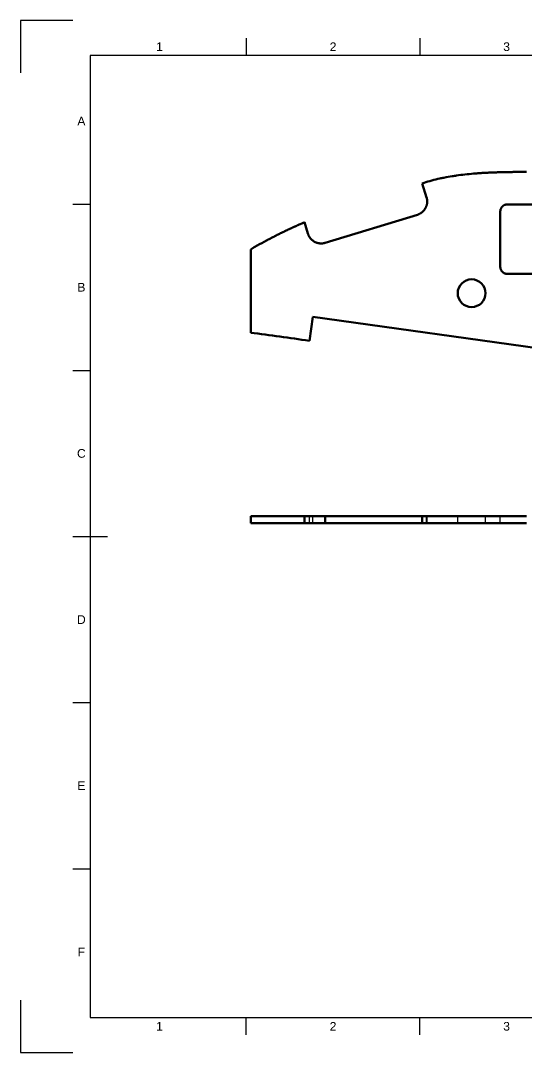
# Model space of a CAD drawing. Header units: millimetres. Extents: x 0 to 420, y 0 to 297.
# Drawn here: x 0 to 145.7, y 0 to 297 of the extents above; entities that cross this region are included whole.
import ezdxf
from ezdxf.enums import TextEntityAlignment as Align

# ---------------------------------------------------------------- set-up
doc = ezdxf.new("R2010")
doc.units = ezdxf.units.MM
doc.header["$LTSCALE"] = 0.75
doc.linetypes.add('HIDDEN2', pattern=[4.7625, 3.175, -1.5875])
for name, color, linetype, lineweight in [('Border', 7, 'Continuous', 25), ('Sichtbar', 7, 'Continuous', 50), ('Verdeckt', 7, 'HIDDEN2', 25)]:
    doc.layers.add(name, color=color, linetype=linetype, lineweight=lineweight)
doc.styles.add('FusionTitle', font='arial.ttf')

# ---------------------------------------------------------------- blocks, each defined once
blk = doc.blocks.new('ISO_A3_SHEET')
at = {"layer": 'Border'}
for p, q in [((65, 292), (65, 287)), ((115, 292), (115, 287)), ((410, 287), (20, 287)), ((20, 287), (20, 10)), ((15, 244.16666), (20, 244.16666)), ((15, 196.33333), (20, 196.33333)), ((15, 148.5), (25, 148.5)), ((15, 100.66667), (20, 100.66667)), ((15, 52.83334), (20, 52.83334)), ((20, 10), (410, 10)), ((65, 5), (65, 10)), ((115, 5), (115, 10))]:
    blk.add_line(p, q, dxfattribs=at)
at = {"layer": 'Defpoints'}
for p, q in [((15, 297), (0, 297)), ((0, 297), (0, 282)), ((0, 15), (0, 0)), ((0, 0), (15, 0))]:
    blk.add_line(p, q, dxfattribs=at)
at = {"layer": 'Border', "style": 'FusionTitle'}
for s, p in [('1', (40, 289.5)), ('2', (90, 289.5)), ('3', (140, 289.5)), ('A', (17.5, 268.08333)), ('B', (17.5, 220.25)), ('C', (17.5, 172.41667)), ('D', (17.5, 124.58334)), ('E', (17.5, 76.75001)), ('F', (17.5, 28.91668)), ('1', (40, 7.5)), ('2', (90, 7.5)), ('3', (140, 7.5))]:
    blk.add_text(s, height=2.5, dxfattribs=at).set_placement(p, align=Align.MIDDLE)

msp = doc.modelspace()

# ---------------------------------------------------------------- linework, layer by layer
at = {"layer": 'Sichtbar', "extrusion": (-1e-16, -1, 0)}
for p, q in [((116.22, 250.32, 1), (115.72, 250.16, 1)), ((115.72, 250.16, 1), (116.95, 246.13, 1)), ((114.29, 241.14, 1), (87.75, 233.04, 1)), ((82.76, 235.69, 1), (81.77, 238.94, 1)), ((66.29, 231.16, 1), (66.29, 207.16, 1)), ((83.18, 204.84, 1), (84.21, 211.78, 1)), ((84.21, 211.78, 1), (160.29, 201.12, 1))]:
    msp.add_line(p, q, dxfattribs=at)
at = {"layer": 'Sichtbar', "extrusion": (0, -2.967e-13, -1)}
for p, q in [((66.29, 152.38, 9.48), (66.29, 154.38, 9.48)), ((66.29, 154.38, -14.52), (66.29, 154.38, 9.48)), ((66.29, 152.38, -14.52), (66.29, 154.38, -14.52)), ((66.29, 152.38, 9.48), (66.29, 152.38, -14.52)), ((81.77, 154.38, 17.26), (82.76, 154.38, 14.02)), ((81.77, 152.38, 17.26), (81.77, 154.38, 17.26)), ((82.76, 152.38, 14.02), (81.77, 152.38, 17.26)), ((87.75, 154.38, 11.36), (114.29, 154.38, 19.46)), ((87.75, 152.38, 11.36), (87.75, 154.38, 11.36)), ((114.29, 152.38, 19.46), (87.75, 152.38, 11.36)), ((115.72, 154.38, 28.49), (116.22, 154.38, 28.64)), ((115.72, 152.38, 28.49), (115.72, 154.38, 28.49)), ((116.22, 152.38, 28.64), (115.72, 152.38, 28.49))]:
    msp.add_line(p, q, dxfattribs=at)
at = {"layer": 'Sichtbar', "extrusion": (0, 1e-16, -1)}
msp.add_circle((-129.91, 218.54, -1), 4, dxfattribs=at)
at = {"layer": 'Sichtbar'}
for points, knots in [([(145.7, 253.45, 1), (145.7, 253.45, 1), (145.7, 253.45, 1), (145.69, 253.45, 1), (145.69, 253.45, 1), (145.69, 253.45, 1), (145.68, 253.45, 1), (145.67, 253.45, 1), (145.67, 253.45, 1), (145.65, 253.45, 1), (145.64, 253.45, 1), (145.62, 253.45, 1), (145.6, 253.45, 1), (145.57, 253.45, 1), (145.54, 253.45, 1), (145.5, 253.45, 1), (145.44, 253.45, 1), (145.38, 253.45, 1), (145.3, 253.45, 1), (145.22, 253.45, 1), (145.14, 253.45, 1), (145.03, 253.45, 1), (144.9, 253.45, 1), (144.74, 253.45, 1), (144.58, 253.45, 1), (144.37, 253.45, 1), (144.11, 253.45, 1), (143.79, 253.44, 1), (143.47, 253.44, 1), (143.15, 253.44, 1), (142.83, 253.44, 1), (142.41, 253.44, 1), (141.87, 253.43, 1), (141.24, 253.42, 1), (140.6, 253.42, 1), (139.96, 253.41, 1), (139.11, 253.39, 1), (138.05, 253.36, 1), (136.78, 253.32, 1), (135.51, 253.28, 1), (134.24, 253.22, 1), (132.98, 253.14, 1), (131.73, 253.06, 1), (130.06, 252.93, 1), (128, 252.73, 1), (125.96, 252.47, 1), (123.94, 252.16, 1), (122.35, 251.88, 1), (120.4, 251.47, 1), (118.47, 251, 1), (116.96, 250.56, 1), (116.22, 250.32, 1)], [0, 0, 0, 0, 0.000247, 0.000496, 0.000992, 0.001985, 0.002979, 0.003972, 0.005958, 0.007945, 0.011918, 0.015891, 0.019864, 0.023837, 0.031784, 0.039732, 0.04768, 0.063578, 0.079477, 0.095379, 0.111282, 0.127187, 0.159002, 0.190824, 0.222652, 0.254486, 0.318172, 0.381879, 0.445604, 0.509345, 0.573099, 0.636866, 0.764423, 0.891997, 1.019571, 1.147126, 1.274645, 1.5295, 1.783998, 2.038004, 2.29139, 2.54403, 2.795808, 3.046612, 3.544887, 4.038143, 4.282719, 4.76747, 5.007605, 5.483302, 5.953078, 5.953078, 5.953078, 5.953078]), ([(116.95, 246.13, 1), (116.95, 246.13, 1), (116.95, 246.13, 1), (116.95, 246.13, 1), (116.95, 246.13, 1), (116.95, 246.13, 1), (116.95, 246.13, 1), (116.95, 246.13, 1), (116.95, 246.13, 1), (116.95, 246.13, 1), (116.95, 246.13, 1), (116.95, 246.13, 1), (116.95, 246.13, 1), (116.95, 246.13, 1), (116.95, 246.13, 1), (116.95, 246.12, 1), (116.95, 246.12, 1), (116.95, 246.12, 1), (116.95, 246.11, 1), (116.95, 246.11, 1), (116.96, 246.11, 1), (116.96, 246.1, 1), (116.96, 246.09, 1), (116.96, 246.08, 1), (116.96, 246.08, 1), (116.97, 246.07, 1), (116.97, 246.05, 1), (116.98, 246.04, 1), (116.98, 246.02, 1), (116.99, 246, 1), (116.99, 245.99, 1), (117, 245.96, 1), (117, 245.94, 1), (117.01, 245.9, 1), (117.02, 245.87, 1), (117.03, 245.84, 1), (117.04, 245.79, 1), (117.05, 245.74, 1), (117.06, 245.67, 1), (117.07, 245.61, 1), (117.08, 245.54, 1), (117.09, 245.47, 1), (117.1, 245.41, 1), (117.11, 245.32, 1), (117.12, 245.21, 1), (117.12, 245.08, 1), (117.12, 244.95, 1), (117.12, 244.82, 1), (117.11, 244.69, 1), (117.1, 244.51, 1), (117.07, 244.3, 1), (117.02, 244.05, 1), (116.95, 243.8, 1), (116.86, 243.55, 1), (116.77, 243.32, 1), (116.65, 243.09, 1), (116.52, 242.86, 1), (116.38, 242.65, 1), (116.23, 242.45, 1), (116.06, 242.25, 1), (115.88, 242.07, 1), (115.69, 241.89, 1), (115.48, 241.73, 1), (115.26, 241.58, 1), (115.04, 241.45, 1), (114.8, 241.33, 1), (114.55, 241.23, 1), (114.38, 241.17, 1), (114.29, 241.14, 1)], [0, 0, 0, 0, 0.000013, 0.000027, 0.000054, 0.000107, 0.000161, 0.000215, 0.000322, 0.00043, 0.000645, 0.00086, 0.001075, 0.00129, 0.00172, 0.00215, 0.00258, 0.003439, 0.004298, 0.005157, 0.006016, 0.006875, 0.008592, 0.010308, 0.012023, 0.013737, 0.017164, 0.020587, 0.024007, 0.027424, 0.030838, 0.034249, 0.041063, 0.047864, 0.054654, 0.061433, 0.068201, 0.081705, 0.095168, 0.108592, 0.121978, 0.135329, 0.148645, 0.161928, 0.188402, 0.214762, 0.24102, 0.267186, 0.293269, 0.319277, 0.371097, 0.422711, 0.47417, 0.525518, 0.576795, 0.628038, 0.67928, 0.730557, 0.781905, 0.833364, 0.884979, 0.936799, 0.988884, 1.041301, 1.09413, 1.147459, 1.20139, 1.256037, 1.256037, 1.256037, 1.256037]), ([(138.19, 226.1, 1), (138.19, 226.1, 1), (138.19, 226.1, 1), (138.19, 226.1, 1), (138.19, 226.1, 1), (138.19, 226.1, 1), (138.19, 226.1, 1), (138.19, 226.1, 1), (138.19, 226.11, 1), (138.19, 226.12, 1), (138.19, 226.12, 1), (138.19, 226.13, 1), (138.19, 226.14, 1), (138.19, 226.16, 1), (138.19, 226.17, 1), (138.19, 226.2, 1), (138.19, 226.24, 1), (138.19, 226.28, 1), (138.19, 226.33, 1), (138.19, 226.38, 1), (138.19, 226.43, 1), (138.19, 226.52, 1), (138.19, 226.64, 1), (138.19, 226.79, 1), (138.19, 226.96, 1), (138.19, 227.15, 1), (138.19, 227.36, 1), (138.19, 227.58, 1), (138.19, 227.81, 1), (138.19, 228.16, 1), (138.19, 228.61, 1), (138.19, 229.2, 1), (138.19, 229.82, 1), (138.19, 230.48, 1), (138.19, 231.17, 1), (138.19, 231.88, 1), (138.19, 232.61, 1), (138.19, 233.35, 1), (138.19, 234.34, 1), (138.19, 235.57, 1), (138.19, 236.78, 1), (138.19, 237.72, 1), (138.19, 238.37, 1), (138.19, 239, 1), (138.19, 239.58, 1), (138.19, 240.12, 1), (138.19, 240.6, 1), (138.19, 241.03, 1), (138.19, 241.34, 1), (138.19, 241.56, 1), (138.19, 241.7, 1), (138.19, 241.81, 1), (138.19, 241.91, 1), (138.19, 241.99, 1), (138.19, 242.04, 1), (138.19, 242.08, 1), (138.19, 242.1, 1), (138.19, 242.12, 1), (138.19, 242.16, 1), (138.19, 242.2, 1), (138.2, 242.25, 1), (138.2, 242.3, 1), (138.21, 242.35, 1), (138.22, 242.42, 1), (138.23, 242.5, 1), (138.25, 242.6, 1), (138.28, 242.69, 1), (138.31, 242.78, 1), (138.36, 242.9, 1), (138.43, 243.05, 1), (138.53, 243.22, 1), (138.65, 243.37, 1), (138.77, 243.51, 1), (138.92, 243.64, 1), (139.07, 243.76, 1), (139.24, 243.86, 1), (139.38, 243.93, 1), (139.5, 243.98, 1), (139.6, 244.01, 1), (139.69, 244.03, 1), (139.79, 244.06, 1), (139.87, 244.07, 1), (139.94, 244.08, 1), (139.99, 244.09, 1), (140.04, 244.09, 1), (140.08, 244.09, 1), (140.11, 244.1, 1), (140.14, 244.1, 1), (140.16, 244.1, 1), (140.18, 244.1, 1), (140.19, 244.1, 1), (140.21, 244.1, 1), (140.23, 244.1, 1), (140.27, 244.1, 1), (140.3, 244.1, 1), (140.35, 244.1, 1), (140.42, 244.1, 1), (140.52, 244.1, 1), (140.64, 244.1, 1), (140.79, 244.1, 1), (140.94, 244.1, 1), (141.14, 244.1, 1), (141.39, 244.1, 1), (141.69, 244.1, 1), (142.09, 244.1, 1), (142.6, 244.1, 1), (143.2, 244.1, 1), (143.8, 244.1, 1), (144.41, 244.1, 1), (145.21, 244.1, 1), (146.22, 244.1, 1), (147.43, 244.1, 1), (148.64, 244.1, 1), (149.86, 244.1, 1), (151.07, 244.1, 1), (152.69, 244.1, 1), (154.72, 244.1, 1), (157.17, 244.1, 1), (159.61, 244.09, 1), (162.07, 244.09, 1), (164.52, 244.09, 1), (166.98, 244.09, 1), (170.27, 244.09, 1), (174.4, 244.09, 1), (179.35, 244.09, 1), (184.33, 244.09, 1), (189.31, 244.09, 1), (194.3, 244.09, 1), (199.3, 244.09, 1), (204.31, 244.09, 1), (210.99, 244.09, 1), (219.35, 244.09, 1), (227.71, 244.09, 1), (234.4, 244.09, 1), (239.41, 244.09, 1), (244.41, 244.09, 1), (249.4, 244.09, 1), (254.38, 244.08, 1), (259.35, 244.08, 1), (264.31, 244.08, 1), (268.43, 244.08, 1), (271.72, 244.08, 1), (274.18, 244.08, 1), (276.64, 244.08, 1), (279.09, 244.08, 1), (281.54, 244.08, 1), (283.98, 244.08, 1), (286.01, 244.08, 1), (287.64, 244.08, 1), (288.85, 244.08, 1), (290.07, 244.08, 1), (291.28, 244.08, 1), (292.49, 244.08, 1), (293.5, 244.08, 1), (294.3, 244.08, 1), (294.9, 244.08, 1), (295.51, 244.08, 1), (296.11, 244.08, 1), (296.61, 244.08, 1), (297.01, 244.08, 1), (297.31, 244.08, 1), (297.57, 244.08, 1), (297.77, 244.08, 1), (297.92, 244.08, 1), (298.07, 244.08, 1), (298.19, 244.08, 1), (298.29, 244.08, 1), (298.35, 244.08, 1), (298.4, 244.08, 1), (298.44, 244.08, 1), (298.47, 244.08, 1), (298.5, 244.08, 1), (298.52, 244.08, 1), (298.53, 244.08, 1), (298.55, 244.08, 1), (298.57, 244.08, 1), (298.59, 244.08, 1), (298.63, 244.08, 1), (298.67, 244.07, 1), (298.72, 244.07, 1), (298.77, 244.06, 1), (298.84, 244.05, 1), (298.92, 244.04, 1), (299.02, 244.02, 1), (299.11, 243.99, 1), (299.2, 243.96, 1), (299.32, 243.91, 1), (299.47, 243.84, 1), (299.64, 243.74, 1), (299.79, 243.62, 1), (299.93, 243.49, 1), (300.06, 243.35, 1), (300.18, 243.2, 1), (300.28, 243.03, 1), (300.35, 242.89, 1), (300.4, 242.77, 1), (300.43, 242.67, 1), (300.45, 242.58, 1), (300.48, 242.48, 1), (300.49, 242.4, 1), (300.5, 242.33, 1), (300.51, 242.28, 1), (300.51, 242.23, 1), (300.51, 242.19, 1), (300.52, 242.16, 1), (300.52, 242.13, 1), (300.52, 242.11, 1), (300.52, 242.09, 1), (300.52, 242.08, 1), (300.52, 242.06, 1), (300.52, 242.04, 1), (300.52, 242, 1), (300.52, 241.94, 1), (300.52, 241.87, 1), (300.52, 241.78, 1), (300.52, 241.67, 1), (300.52, 241.54, 1), (300.52, 241.41, 1), (300.52, 241.24, 1), (300.52, 241.02, 1), (300.52, 240.77, 1), (300.52, 240.53, 1), (300.52, 240.29, 1), (300.52, 239.98, 1), (300.52, 239.61, 1), (300.52, 239.17, 1), (300.52, 238.75, 1), (300.52, 238.34, 1), (300.52, 237.95, 1), (300.52, 237.44, 1), (300.52, 236.83, 1), (300.52, 236.12, 1), (300.52, 235.42, 1), (300.52, 234.71, 1), (300.52, 234, 1), (300.52, 233.39, 1), (300.52, 232.88, 1), (300.52, 232.49, 1), (300.52, 232.08, 1), (300.52, 231.66, 1), (300.52, 231.23, 1), (300.52, 230.85, 1), (300.52, 230.54, 1), (300.52, 230.3, 1), (300.52, 230.06, 1), (300.52, 229.81, 1), (300.52, 229.6, 1), (300.52, 229.42, 1), (300.52, 229.29, 1), (300.52, 229.16, 1), (300.52, 229.05, 1), (300.52, 228.96, 1), (300.52, 228.89, 1), (300.52, 228.83, 1), (300.52, 228.79, 1), (300.52, 228.77, 1), (300.52, 228.75, 1), (300.52, 228.74, 1), (300.52, 228.72, 1), (300.51, 228.7, 1), (300.51, 228.68, 1), (300.51, 228.64, 1), (300.51, 228.6, 1), (300.51, 228.55, 1), (300.5, 228.5, 1), (300.49, 228.43, 1), (300.48, 228.35, 1), (300.45, 228.25, 1), (300.43, 228.16, 1), (300.39, 228.07, 1), (300.35, 227.95, 1), (300.28, 227.8, 1), (300.18, 227.63, 1), (300.06, 227.48, 1), (299.93, 227.34, 1), (299.79, 227.21, 1), (299.63, 227.09, 1), (299.5, 227.01, 1), (299.38, 226.95, 1), (299.26, 226.9, 1), (299.11, 226.84, 1), (298.95, 226.8, 1), (298.82, 226.78, 1), (298.69, 226.76, 1), (298.58, 226.75, 1), (298.52, 226.75, 1)], [0, 0, 0, 0, 0.000037, 0.000146, 0.000328, 0.000583, 0.00091, 0.001308, 0.002319, 0.003614, 0.005191, 0.007047, 0.00918, 0.011587, 0.014267, 0.020434, 0.027664, 0.035937, 0.045236, 0.055541, 0.066836, 0.079101, 0.106469, 0.137499, 0.172045, 0.20996, 0.251097, 0.295311, 0.342454, 0.392381, 0.499998, 0.61699, 0.742184, 0.874411, 1.012496, 1.155269, 1.301558, 1.45019, 1.599994, 1.898431, 2.187493, 2.325578, 2.457804, 2.582999, 2.699991, 2.807608, 2.904678, 2.99003, 3.06249, 3.093521, 3.120889, 3.144448, 3.164053, 3.179555, 3.19081, 3.197671, 3.19999, 3.205146, 3.210288, 3.22053, 3.230719, 3.240859, 3.250952, 3.261002, 3.28098, 3.300817, 3.320532, 3.340141, 3.359662, 3.398477, 3.437088, 3.475572, 3.513996, 3.55242, 3.590904, 3.629515, 3.668331, 3.687851, 3.707461, 3.727176, 3.747013, 3.766991, 3.777041, 3.787134, 3.797274, 3.807463, 3.812578, 3.817706, 3.822847, 3.825424, 3.828004, 3.831754, 3.83551, 3.843021, 3.850533, 3.858046, 3.873071, 3.888098, 3.918155, 3.948217, 3.978284, 4.008357, 4.068517, 4.128697, 4.188898, 4.309359, 4.429901, 4.550521, 4.67122, 4.791997, 5.033782, 5.275871, 5.518259, 5.76094, 6.00391, 6.247163, 6.734498, 7.222904, 7.71234, 8.202765, 8.694138, 9.186418, 9.679562, 10.668282, 11.659969, 12.654293, 13.650924, 14.649533, 15.64979, 16.651366, 17.65393, 19.660708, 21.667486, 22.670051, 23.671628, 24.671886, 25.670496, 26.667128, 27.661454, 28.653142, 29.641864, 30.13501, 30.62729, 31.118664, 31.609091, 32.098528, 32.586936, 33.074272, 33.317526, 33.560496, 33.803178, 34.045567, 34.287656, 34.529442, 34.65022, 34.770919, 34.89154, 35.012082, 35.132544, 35.192744, 35.252925, 35.313085, 35.343158, 35.373225, 35.403288, 35.433345, 35.448372, 35.463397, 35.470909, 35.478421, 35.485933, 35.489688, 35.493444, 35.496024, 35.4986, 35.503742, 35.508869, 35.513983, 35.524172, 35.534311, 35.544404, 35.554454, 35.574431, 35.594268, 35.613981, 35.63359, 35.65311, 35.691924, 35.730534, 35.769016, 35.807439, 35.845861, 35.884344, 35.922953, 35.961768, 35.981287, 36.000896, 36.02061, 36.040446, 36.060424, 36.070473, 36.080566, 36.090705, 36.100894, 36.106008, 36.111136, 36.116278, 36.118854, 36.121434, 36.12489, 36.128341, 36.135229, 36.148946, 36.162583, 36.176142, 36.203028, 36.229607, 36.255885, 36.281868, 36.332965, 36.382938, 36.431827, 36.479674, 36.526516, 36.617352, 36.704657, 36.78875, 36.869955, 36.94859, 37.024978, 37.172296, 37.314477, 37.45409, 37.593702, 37.735884, 37.883202, 37.959591, 38.038227, 38.119431, 38.203525, 38.29083, 38.381667, 38.42851, 38.476357, 38.525246, 38.57522, 38.626317, 38.6523, 38.678579, 38.705158, 38.732044, 38.745603, 38.759241, 38.772957, 38.779845, 38.783297, 38.786753, 38.789334, 38.79191, 38.797052, 38.802179, 38.807293, 38.817482, 38.827621, 38.837714, 38.847763, 38.867741, 38.887577, 38.907291, 38.9269, 38.94642, 38.985235, 39.023845, 39.062328, 39.100751, 39.139174, 39.177658, 39.216268, 39.23565, 39.255095, 39.294212, 39.33375, 39.353728, 39.373868, 39.414719, 39.414719, 39.414719, 39.414719]), ([(81.77, 238.94, 1), (81.76, 238.94, 1), (81.76, 238.94, 1), (81.76, 238.94, 1), (81.76, 238.93, 1), (81.76, 238.93, 1), (81.75, 238.93, 1), (81.74, 238.93, 1), (81.74, 238.92, 1), (81.72, 238.92, 1), (81.71, 238.91, 1), (81.69, 238.9, 1), (81.67, 238.9, 1), (81.64, 238.88, 1), (81.61, 238.87, 1), (81.57, 238.85, 1), (81.53, 238.84, 1), (81.49, 238.82, 1), (81.44, 238.8, 1), (81.38, 238.77, 1), (81.3, 238.74, 1), (81.22, 238.71, 1), (81.12, 238.66, 1), (80.99, 238.61, 1), (80.84, 238.54, 1), (80.68, 238.47, 1), (80.53, 238.4, 1), (80.37, 238.34, 1), (80.16, 238.25, 1), (79.9, 238.13, 1), (79.59, 237.99, 1), (79.28, 237.86, 1), (78.97, 237.71, 1), (78.55, 237.53, 1), (78.03, 237.29, 1), (77.4, 237, 1), (76.77, 236.7, 1), (76.14, 236.4, 1), (75.5, 236.09, 1), (74.87, 235.78, 1), (74.01, 235.35, 1), (72.93, 234.81, 1), (71.63, 234.13, 1), (70.32, 233.43, 1), (68.99, 232.7, 1), (67.65, 231.94, 1), (66.75, 231.42, 1), (66.29, 231.16, 1)], [0, 0, 0, 0, 0.000262, 0.000525, 0.00105, 0.0021, 0.003151, 0.004201, 0.006302, 0.008404, 0.012606, 0.016809, 0.021013, 0.025217, 0.033627, 0.042038, 0.050452, 0.058867, 0.067284, 0.084124, 0.100972, 0.117828, 0.134692, 0.168444, 0.202228, 0.236046, 0.269899, 0.303786, 0.337709, 0.405664, 0.473769, 0.542032, 0.610456, 0.679047, 0.816755, 0.9552, 1.094427, 1.234481, 1.375409, 1.517254, 1.660063, 1.948753, 2.241846, 2.53971, 2.842712, 3.151221, 3.465607, 3.465607, 3.465607, 3.465607]), ([(87.75, 233.04, 1), (87.75, 233.04, 1), (87.75, 233.04, 1), (87.75, 233.04, 1), (87.75, 233.04, 1), (87.75, 233.04, 1), (87.75, 233.04, 1), (87.75, 233.04, 1), (87.75, 233.04, 1), (87.75, 233.04, 1), (87.75, 233.04, 1), (87.74, 233.04, 1), (87.74, 233.04, 1), (87.74, 233.03, 1), (87.74, 233.03, 1), (87.74, 233.03, 1), (87.74, 233.03, 1), (87.73, 233.03, 1), (87.73, 233.03, 1), (87.72, 233.03, 1), (87.72, 233.03, 1), (87.71, 233.03, 1), (87.71, 233.02, 1), (87.7, 233.02, 1), (87.69, 233.02, 1), (87.68, 233.02, 1), (87.67, 233.01, 1), (87.65, 233.01, 1), (87.63, 233, 1), (87.62, 233, 1), (87.6, 232.99, 1), (87.58, 232.99, 1), (87.55, 232.98, 1), (87.52, 232.97, 1), (87.49, 232.97, 1), (87.45, 232.96, 1), (87.41, 232.95, 1), (87.35, 232.94, 1), (87.29, 232.92, 1), (87.22, 232.91, 1), (87.15, 232.9, 1), (87.09, 232.89, 1), (87.02, 232.89, 1), (86.93, 232.88, 1), (86.82, 232.87, 1), (86.69, 232.86, 1), (86.56, 232.86, 1), (86.43, 232.86, 1), (86.3, 232.87, 1), (86.13, 232.89, 1), (85.91, 232.92, 1), (85.66, 232.97, 1), (85.41, 233.04, 1), (85.17, 233.12, 1), (84.93, 233.22, 1), (84.7, 233.33, 1), (84.48, 233.46, 1), (84.27, 233.6, 1), (84.06, 233.76, 1), (83.87, 233.92, 1), (83.68, 234.11, 1), (83.51, 234.3, 1), (83.35, 234.5, 1), (83.2, 234.72, 1), (83.07, 234.95, 1), (82.95, 235.19, 1), (82.84, 235.44, 1), (82.78, 235.61, 1), (82.76, 235.69, 1)], [0, 0, 0, 0, 0.000013, 0.000027, 0.000054, 0.000107, 0.000161, 0.000215, 0.000322, 0.00043, 0.000645, 0.00086, 0.001075, 0.001289, 0.001719, 0.002149, 0.002579, 0.003438, 0.004297, 0.005156, 0.006014, 0.006873, 0.008589, 0.010304, 0.012019, 0.013733, 0.017158, 0.02058, 0.023999, 0.027415, 0.030828, 0.034238, 0.041049, 0.047848, 0.054637, 0.061414, 0.06818, 0.08168, 0.09514, 0.10856, 0.121943, 0.135291, 0.148604, 0.161885, 0.188354, 0.21471, 0.240965, 0.267128, 0.293209, 0.319216, 0.371035, 0.422649, 0.47411, 0.525461, 0.576743, 0.627991, 0.679239, 0.730522, 0.781876, 0.83334, 0.88496, 0.936785, 0.988874, 1.041295, 1.094127, 1.147459, 1.201392, 1.256041, 1.256041, 1.256041, 1.256041]), ([(213.41, 224.09, 1), (212.93, 224.09, 1), (211.12, 224.09, 1), (207.31, 224.09, 1), (201.46, 224.09, 1), (195.55, 224.09, 1), (190.18, 224.09, 1), (185.82, 224.09, 1), (181.34, 224.09, 1), (176.8, 224.09, 1), (172.25, 224.09, 1), (167.77, 224.09, 1), (163.42, 224.09, 1), (159.26, 224.09, 1), (155.93, 224.1, 1), (153.42, 224.1, 1), (151.66, 224.1, 1), (150, 224.1, 1), (148.43, 224.1, 1), (146.98, 224.1, 1), (145.65, 224.1, 1), (144.45, 224.1, 1), (143.38, 224.1, 1), (142.58, 224.1, 1), (142.01, 224.1, 1), (141.64, 224.1, 1), (141.31, 224.1, 1), (141.02, 224.1, 1), (140.78, 224.1, 1), (140.57, 224.1, 1), (140.43, 224.1, 1), (140.34, 224.1, 1), (140.29, 224.1, 1), (140.24, 224.1, 1), (140.22, 224.1, 1), (140.2, 224.1, 1), (140.18, 224.1, 1), (140.17, 224.1, 1), (140.15, 224.1, 1), (140.12, 224.1, 1), (140.09, 224.1, 1), (140.04, 224.1, 1), (139.98, 224.11, 1), (139.92, 224.11, 1), (139.85, 224.13, 1), (139.79, 224.14, 1), (139.72, 224.15, 1), (139.64, 224.17, 1), (139.53, 224.21, 1), (139.41, 224.25, 1), (139.29, 224.31, 1), (139.18, 224.37, 1), (139.07, 224.44, 1), (138.93, 224.54, 1), (138.77, 224.68, 1), (138.6, 224.87, 1), (138.46, 225.09, 1), (138.34, 225.32, 1), (138.27, 225.52, 1), (138.23, 225.7, 1), (138.2, 225.83, 1), (138.19, 225.96, 1), (138.19, 226.05, 1), (138.19, 226.1, 1)], [0, 0, 0, 0, 0.288142, 1.084771, 2.288192, 3.796706, 4.633592, 5.508615, 6.409063, 7.322222, 8.235382, 9.135829, 10.010853, 10.847739, 11.633777, 12.003755, 12.356254, 12.689684, 13.002457, 13.292984, 13.559675, 13.800942, 14.015196, 14.200847, 14.28245, 14.356307, 14.422218, 14.479986, 14.529411, 14.570295, 14.60244, 14.615173, 14.625647, 14.633836, 14.639716, 14.643262, 14.64445, 14.647889, 14.651322, 14.658168, 14.664989, 14.671788, 14.685317, 14.698764, 14.712136, 14.725438, 14.738678, 14.751861, 14.778072, 14.804116, 14.830026, 14.855832, 14.88156, 14.907231, 14.958459, 15.009687, 15.06106, 15.11275, 15.164977, 15.191396, 15.218066, 15.245039, 15.272372, 15.272372, 15.272372, 15.272372])]:
    msp.add_open_spline(points, degree=3, knots=knots, dxfattribs=at)
msp.add_open_spline([(66.29, 207.16, 1), (71.78, 206.45, 1), (77.42, 205.67, 1), (83.18, 204.84, 1)], degree=3, dxfattribs=at)
at = {"layer": 'Sichtbar', "extrusion": (-1.141e-13, 1, -7e-15)}
for points, knots in [([(66.29, 154.38, 9.48), (66.75, 154.38, 9.75), (67.65, 154.38, 10.26), (68.99, 154.38, 11.02), (70.32, 154.38, 11.75), (71.63, 154.38, 12.45), (72.93, 154.38, 13.13), (74.01, 154.38, 13.68), (74.87, 154.38, 14.1), (75.5, 154.38, 14.41), (76.14, 154.38, 14.72), (76.77, 154.38, 15.02), (77.4, 154.38, 15.32), (78.03, 154.38, 15.61), (78.55, 154.38, 15.85), (78.97, 154.38, 16.04), (79.28, 154.38, 16.18), (79.59, 154.38, 16.32), (79.9, 154.38, 16.45), (80.16, 154.38, 16.57), (80.37, 154.38, 16.66), (80.53, 154.38, 16.73), (80.68, 154.38, 16.79), (80.84, 154.38, 16.86), (80.99, 154.38, 16.93), (81.12, 154.38, 16.98), (81.22, 154.38, 17.03), (81.3, 154.38, 17.06), (81.38, 154.38, 17.09), (81.44, 154.38, 17.12), (81.49, 154.38, 17.14), (81.53, 154.38, 17.16), (81.57, 154.38, 17.18), (81.61, 154.38, 17.19), (81.64, 154.38, 17.21), (81.67, 154.38, 17.22), (81.69, 154.38, 17.23), (81.71, 154.38, 17.23), (81.72, 154.38, 17.24), (81.74, 154.38, 17.25), (81.74, 154.38, 17.25), (81.75, 154.38, 17.25), (81.76, 154.38, 17.26), (81.76, 154.38, 17.26), (81.76, 154.38, 17.26), (81.76, 154.38, 17.26), (81.76, 154.38, 17.26), (81.77, 154.38, 17.26)], [-3.465607, -3.465607, -3.465607, -3.465607, -3.151221, -2.842712, -2.53971, -2.241846, -1.948753, -1.660063, -1.517254, -1.375409, -1.234481, -1.094427, -0.9552, -0.816755, -0.679047, -0.610456, -0.542032, -0.473769, -0.405664, -0.337709, -0.303786, -0.269899, -0.236046, -0.202228, -0.168444, -0.134692, -0.117828, -0.100972, -0.084124, -0.067284, -0.058867, -0.050452, -0.042038, -0.033627, -0.025217, -0.021013, -0.016809, -0.012606, -0.008404, -0.006302, -0.004201, -0.003151, -0.0021, -0.00105, -0.000525, -0.000262, 0, 0, 0, 0]), ([(81.77, 152.38, 17.26), (81.76, 152.38, 17.26), (81.76, 152.38, 17.26), (81.76, 152.38, 17.26), (81.76, 152.38, 17.26), (81.76, 152.38, 17.26), (81.75, 152.38, 17.25), (81.74, 152.38, 17.25), (81.74, 152.38, 17.25), (81.72, 152.38, 17.24), (81.71, 152.38, 17.23), (81.69, 152.38, 17.23), (81.67, 152.38, 17.22), (81.64, 152.38, 17.21), (81.61, 152.38, 17.19), (81.57, 152.38, 17.18), (81.53, 152.38, 17.16), (81.49, 152.38, 17.14), (81.44, 152.38, 17.12), (81.38, 152.38, 17.09), (81.3, 152.38, 17.06), (81.22, 152.38, 17.03), (81.12, 152.38, 16.98), (80.99, 152.38, 16.93), (80.84, 152.38, 16.86), (80.68, 152.38, 16.79), (80.53, 152.38, 16.73), (80.37, 152.38, 16.66), (80.16, 152.38, 16.57), (79.9, 152.38, 16.45), (79.59, 152.38, 16.32), (79.28, 152.38, 16.18), (78.97, 152.38, 16.04), (78.55, 152.38, 15.85), (78.03, 152.38, 15.61), (77.4, 152.38, 15.32), (76.77, 152.38, 15.02), (76.14, 152.38, 14.72), (75.5, 152.38, 14.41), (74.87, 152.38, 14.1), (74.01, 152.38, 13.68), (72.93, 152.38, 13.13), (71.63, 152.38, 12.45), (70.32, 152.38, 11.75), (68.99, 152.38, 11.02), (67.65, 152.38, 10.26), (66.75, 152.38, 9.75), (66.29, 152.38, 9.48)], [0, 0, 0, 0, 0.000262, 0.000525, 0.00105, 0.0021, 0.003151, 0.004201, 0.006302, 0.008404, 0.012606, 0.016809, 0.021013, 0.025217, 0.033627, 0.042038, 0.050452, 0.058867, 0.067284, 0.084124, 0.100972, 0.117828, 0.134692, 0.168444, 0.202228, 0.236046, 0.269899, 0.303786, 0.337709, 0.405664, 0.473769, 0.542032, 0.610456, 0.679047, 0.816755, 0.9552, 1.094427, 1.234481, 1.375409, 1.517254, 1.660063, 1.948753, 2.241846, 2.53971, 2.842712, 3.151221, 3.465607, 3.465607, 3.465607, 3.465607])]:
    msp.add_open_spline(points, degree=3, knots=knots, dxfattribs=at)
at = {"layer": 'Sichtbar', "extrusion": (-4.06e-14, 1, -4.185e-13)}
for points, knots in [([(82.76, 154.38, 14.02), (82.78, 154.38, 13.93), (82.84, 154.38, 13.76), (82.95, 154.38, 13.51), (83.07, 154.38, 13.27), (83.2, 154.38, 13.04), (83.35, 154.38, 12.83), (83.51, 154.38, 12.62), (83.68, 154.38, 12.43), (83.87, 154.38, 12.25), (84.06, 154.38, 12.08), (84.27, 154.38, 11.92), (84.48, 154.38, 11.78), (84.7, 154.38, 11.65), (84.93, 154.38, 11.54), (85.17, 154.38, 11.44), (85.41, 154.38, 11.36), (85.66, 154.38, 11.29), (85.91, 154.38, 11.24), (86.13, 154.38, 11.21), (86.3, 154.38, 11.19), (86.43, 154.38, 11.19), (86.56, 154.38, 11.18), (86.69, 154.38, 11.19), (86.82, 154.38, 11.19), (86.93, 154.38, 11.2), (87.02, 154.38, 11.21), (87.09, 154.38, 11.22), (87.15, 154.38, 11.23), (87.22, 154.38, 11.24), (87.29, 154.38, 11.25), (87.35, 154.38, 11.26), (87.41, 154.38, 11.27), (87.45, 154.38, 11.28), (87.49, 154.38, 11.29), (87.52, 154.38, 11.3), (87.55, 154.38, 11.3), (87.58, 154.38, 11.31), (87.6, 154.38, 11.32), (87.62, 154.38, 11.32), (87.63, 154.38, 11.33), (87.65, 154.38, 11.33), (87.67, 154.38, 11.34), (87.68, 154.38, 11.34), (87.69, 154.38, 11.34), (87.7, 154.38, 11.34), (87.71, 154.38, 11.35), (87.71, 154.38, 11.35), (87.72, 154.38, 11.35), (87.72, 154.38, 11.35), (87.73, 154.38, 11.35), (87.73, 154.38, 11.35), (87.74, 154.38, 11.36), (87.74, 154.38, 11.36), (87.74, 154.38, 11.36), (87.74, 154.38, 11.36), (87.74, 154.38, 11.36), (87.74, 154.38, 11.36), (87.75, 154.38, 11.36), (87.75, 154.38, 11.36), (87.75, 154.38, 11.36), (87.75, 154.38, 11.36), (87.75, 154.38, 11.36), (87.75, 154.38, 11.36), (87.75, 154.38, 11.36), (87.75, 154.38, 11.36), (87.75, 154.38, 11.36), (87.75, 154.38, 11.36), (87.75, 154.38, 11.36)], [-1.256041, -1.256041, -1.256041, -1.256041, -1.201392, -1.147459, -1.094127, -1.041295, -0.988874, -0.936785, -0.88496, -0.83334, -0.781876, -0.730522, -0.679239, -0.627991, -0.576743, -0.525461, -0.47411, -0.422649, -0.371035, -0.319216, -0.293209, -0.267128, -0.240965, -0.21471, -0.188354, -0.161885, -0.148604, -0.135291, -0.121943, -0.10856, -0.09514, -0.08168, -0.06818, -0.061414, -0.054637, -0.047848, -0.041049, -0.034238, -0.030828, -0.027415, -0.023999, -0.02058, -0.017158, -0.013733, -0.012019, -0.010304, -0.008589, -0.006873, -0.006014, -0.005156, -0.004297, -0.003438, -0.002579, -0.002149, -0.001719, -0.001289, -0.001075, -0.00086, -0.000645, -0.00043, -0.000322, -0.000215, -0.000161, -0.000107, -0.000054, -0.000027, -0.000013, 0, 0, 0, 0]), ([(87.75, 152.38, 11.36), (87.75, 152.38, 11.36), (87.75, 152.38, 11.36), (87.75, 152.38, 11.36), (87.75, 152.38, 11.36), (87.75, 152.38, 11.36), (87.75, 152.38, 11.36), (87.75, 152.38, 11.36), (87.75, 152.38, 11.36), (87.75, 152.38, 11.36), (87.75, 152.38, 11.36), (87.74, 152.38, 11.36), (87.74, 152.38, 11.36), (87.74, 152.38, 11.36), (87.74, 152.38, 11.36), (87.74, 152.38, 11.36), (87.74, 152.38, 11.36), (87.73, 152.38, 11.35), (87.73, 152.38, 11.35), (87.72, 152.38, 11.35), (87.72, 152.38, 11.35), (87.71, 152.38, 11.35), (87.71, 152.38, 11.35), (87.7, 152.38, 11.34), (87.69, 152.38, 11.34), (87.68, 152.38, 11.34), (87.67, 152.38, 11.34), (87.65, 152.38, 11.33), (87.63, 152.38, 11.33), (87.62, 152.38, 11.32), (87.6, 152.38, 11.32), (87.58, 152.38, 11.31), (87.55, 152.38, 11.3), (87.52, 152.38, 11.3), (87.49, 152.38, 11.29), (87.45, 152.38, 11.28), (87.41, 152.38, 11.27), (87.35, 152.38, 11.26), (87.29, 152.38, 11.25), (87.22, 152.38, 11.24), (87.15, 152.38, 11.23), (87.09, 152.38, 11.22), (87.02, 152.38, 11.21), (86.93, 152.38, 11.2), (86.82, 152.38, 11.19), (86.69, 152.38, 11.19), (86.56, 152.38, 11.18), (86.43, 152.38, 11.19), (86.3, 152.38, 11.19), (86.13, 152.38, 11.21), (85.91, 152.38, 11.24), (85.66, 152.38, 11.29), (85.41, 152.38, 11.36), (85.17, 152.38, 11.44), (84.93, 152.38, 11.54), (84.7, 152.38, 11.65), (84.48, 152.38, 11.78), (84.27, 152.38, 11.92), (84.06, 152.38, 12.08), (83.87, 152.38, 12.25), (83.68, 152.38, 12.43), (83.51, 152.38, 12.62), (83.35, 152.38, 12.83), (83.2, 152.38, 13.04), (83.07, 152.38, 13.27), (82.95, 152.38, 13.51), (82.84, 152.38, 13.76), (82.78, 152.38, 13.93), (82.76, 152.38, 14.02)], [0, 0, 0, 0, 0.000013, 0.000027, 0.000054, 0.000107, 0.000161, 0.000215, 0.000322, 0.00043, 0.000645, 0.00086, 0.001075, 0.001289, 0.001719, 0.002149, 0.002579, 0.003438, 0.004297, 0.005156, 0.006014, 0.006873, 0.008589, 0.010304, 0.012019, 0.013733, 0.017158, 0.02058, 0.023999, 0.027415, 0.030828, 0.034238, 0.041049, 0.047848, 0.054637, 0.061414, 0.06818, 0.08168, 0.09514, 0.10856, 0.121943, 0.135291, 0.148604, 0.161885, 0.188354, 0.21471, 0.240965, 0.267128, 0.293209, 0.319216, 0.371035, 0.422649, 0.47411, 0.525461, 0.576743, 0.627991, 0.679239, 0.730522, 0.781876, 0.83334, 0.88496, 0.936785, 0.988874, 1.041295, 1.094127, 1.147459, 1.201392, 1.256041, 1.256041, 1.256041, 1.256041])]:
    msp.add_open_spline(points, degree=3, knots=knots, dxfattribs=at)
at = {"layer": 'Sichtbar', "extrusion": (0, 1, 0)}
for points, knots in [([(114.29, 154.38, 19.46), (114.38, 154.38, 19.49), (114.55, 154.38, 19.55), (114.8, 154.38, 19.65), (115.04, 154.38, 19.77), (115.26, 154.38, 19.91), (115.48, 154.38, 20.06), (115.63, 154.38, 20.17), (115.71, 154.38, 20.24), (115.72, 154.38, 20.25)], [-1.2560373, -1.2560373, -1.2560373, -1.2560373, -1.2013896, -1.1474586, -1.0941298, -1.0413014, -0.9888838, -0.9367988, -0.9281029, -0.9281029, -0.9281029, -0.9281029]), ([(115.72, 152.38, 20.25), (115.71, 152.38, 20.24), (115.63, 152.38, 20.17), (115.48, 152.38, 20.06), (115.26, 152.38, 19.91), (115.04, 152.38, 19.77), (114.8, 152.38, 19.65), (114.55, 152.38, 19.55), (114.38, 152.38, 19.49), (114.29, 152.38, 19.46)], [0.9281029, 0.9281029, 0.9281029, 0.9281029, 0.9367988, 0.9888838, 1.0413014, 1.0941298, 1.1474586, 1.2013896, 1.2560373, 1.2560373, 1.2560373, 1.2560373])]:
    msp.add_open_spline(points, degree=3, knots=knots, dxfattribs=at)
at = {"layer": 'Sichtbar', "extrusion": (1.92e-14, 1, -4.711e-13)}
for points, knots in [([(116.22, 154.38, 28.64), (116.96, 154.38, 28.88), (118.47, 154.38, 29.32), (120.4, 154.38, 29.79), (122.35, 154.38, 30.2), (123.94, 154.38, 30.49), (125.96, 154.38, 30.79), (128, 154.38, 31.05), (130.06, 154.38, 31.25), (131.73, 154.38, 31.38), (132.98, 154.38, 31.47), (134.24, 154.38, 31.54), (135.51, 154.38, 31.6), (136.78, 154.38, 31.65), (138.05, 154.38, 31.69), (139.11, 154.38, 31.71), (139.96, 154.38, 31.73), (140.6, 154.38, 31.74), (141.24, 154.38, 31.75), (141.87, 154.38, 31.75), (142.41, 154.38, 31.76), (142.83, 154.38, 31.76), (143.15, 154.38, 31.76), (143.47, 154.38, 31.77), (143.79, 154.38, 31.77), (144.11, 154.38, 31.77), (144.37, 154.38, 31.77), (144.58, 154.38, 31.77), (144.74, 154.38, 31.77), (144.9, 154.38, 31.77), (145.03, 154.38, 31.77), (145.14, 154.38, 31.77), (145.22, 154.38, 31.77), (145.3, 154.38, 31.77), (145.38, 154.38, 31.77), (145.44, 154.38, 31.77), (145.5, 154.38, 31.77), (145.54, 154.38, 31.77), (145.57, 154.38, 31.77), (145.6, 154.38, 31.77), (145.62, 154.38, 31.77), (145.64, 154.38, 31.77), (145.65, 154.38, 31.77), (145.67, 154.38, 31.77), (145.67, 154.38, 31.77), (145.68, 154.38, 31.77), (145.69, 154.38, 31.77), (145.69, 154.38, 31.77), (145.69, 154.38, 31.77), (145.7, 154.38, 31.77), (145.7, 154.38, 31.77), (145.7, 154.38, 31.77)], [-5.953078, -5.953078, -5.953078, -5.953078, -5.483302, -5.007605, -4.76747, -4.282719, -4.038143, -3.544887, -3.046612, -2.795808, -2.54403, -2.29139, -2.038004, -1.783998, -1.5295, -1.274645, -1.147126, -1.019571, -0.891997, -0.764423, -0.636866, -0.573099, -0.509345, -0.445604, -0.381879, -0.318172, -0.254486, -0.222652, -0.190824, -0.159002, -0.127187, -0.111282, -0.095379, -0.079477, -0.063578, -0.04768, -0.039732, -0.031784, -0.023837, -0.019864, -0.015891, -0.011918, -0.007945, -0.005958, -0.003972, -0.002979, -0.001985, -0.000992, -0.000496, -0.000247, 0, 0, 0, 0]), ([(145.7, 152.38, 31.77), (145.7, 152.38, 31.77), (145.7, 152.38, 31.77), (145.69, 152.38, 31.77), (145.69, 152.38, 31.77), (145.69, 152.38, 31.77), (145.68, 152.38, 31.77), (145.67, 152.38, 31.77), (145.67, 152.38, 31.77), (145.65, 152.38, 31.77), (145.64, 152.38, 31.77), (145.62, 152.38, 31.77), (145.6, 152.38, 31.77), (145.57, 152.38, 31.77), (145.54, 152.38, 31.77), (145.5, 152.38, 31.77), (145.44, 152.38, 31.77), (145.38, 152.38, 31.77), (145.3, 152.38, 31.77), (145.22, 152.38, 31.77), (145.14, 152.38, 31.77), (145.03, 152.38, 31.77), (144.9, 152.38, 31.77), (144.74, 152.38, 31.77), (144.58, 152.38, 31.77), (144.37, 152.38, 31.77), (144.11, 152.38, 31.77), (143.79, 152.38, 31.77), (143.47, 152.38, 31.77), (143.15, 152.38, 31.76), (142.83, 152.38, 31.76), (142.41, 152.38, 31.76), (141.87, 152.38, 31.75), (141.24, 152.38, 31.75), (140.6, 152.38, 31.74), (139.96, 152.38, 31.73), (139.11, 152.38, 31.71), (138.05, 152.38, 31.69), (136.78, 152.38, 31.65), (135.51, 152.38, 31.6), (134.24, 152.38, 31.54), (132.98, 152.38, 31.47), (131.73, 152.38, 31.38), (130.06, 152.38, 31.25), (128, 152.38, 31.05), (125.96, 152.38, 30.79), (123.94, 152.38, 30.49), (122.35, 152.38, 30.2), (120.4, 152.38, 29.79), (118.47, 152.38, 29.32), (116.96, 152.38, 28.88), (116.22, 152.38, 28.64)], [0, 0, 0, 0, 0.000247, 0.000496, 0.000992, 0.001985, 0.002979, 0.003972, 0.005958, 0.007945, 0.011918, 0.015891, 0.019864, 0.023837, 0.031784, 0.039732, 0.04768, 0.063578, 0.079477, 0.095379, 0.111282, 0.127187, 0.159002, 0.190824, 0.222652, 0.254486, 0.318172, 0.381879, 0.445604, 0.509345, 0.573099, 0.636866, 0.764423, 0.891997, 1.019571, 1.147126, 1.274645, 1.5295, 1.783998, 2.038004, 2.29139, 2.54403, 2.795808, 3.046612, 3.544887, 4.038143, 4.282719, 4.76747, 5.007605, 5.483302, 5.953078, 5.953078, 5.953078, 5.953078])]:
    msp.add_open_spline(points, degree=3, knots=knots, dxfattribs=at)
at = {"layer": 'Verdeckt', "extrusion": (0, -2.967e-13, -1)}
for p, q in [((83.18, 152.38, -16.84), (83.18, 154.38, -16.84)), ((84.21, 152.38, -9.9), (84.21, 154.38, -9.9)), ((116.95, 152.38, 24.46), (116.95, 154.38, 24.46)), ((117.12, 152.38, 23.29), (117.12, 154.38, 23.29)), ((125.91, 152.38, -3.14), (125.91, 154.38, -3.14)), ((133.91, 152.38, -3.14), (133.91, 154.38, -3.14)), ((138.19, 152.38, 20.41), (138.19, 154.38, 20.41)), ((138.19, 152.38, 4.42), (138.19, 154.38, 4.42))]:
    msp.add_line(p, q, dxfattribs=at)

# ---------------------------------------------------------------- block references
at = {"layer": 'Border'}
msp.add_blockref('ISO_A3_SHEET', (0, 0), dxfattribs=at)

doc.saveas('drawing.dxf')
